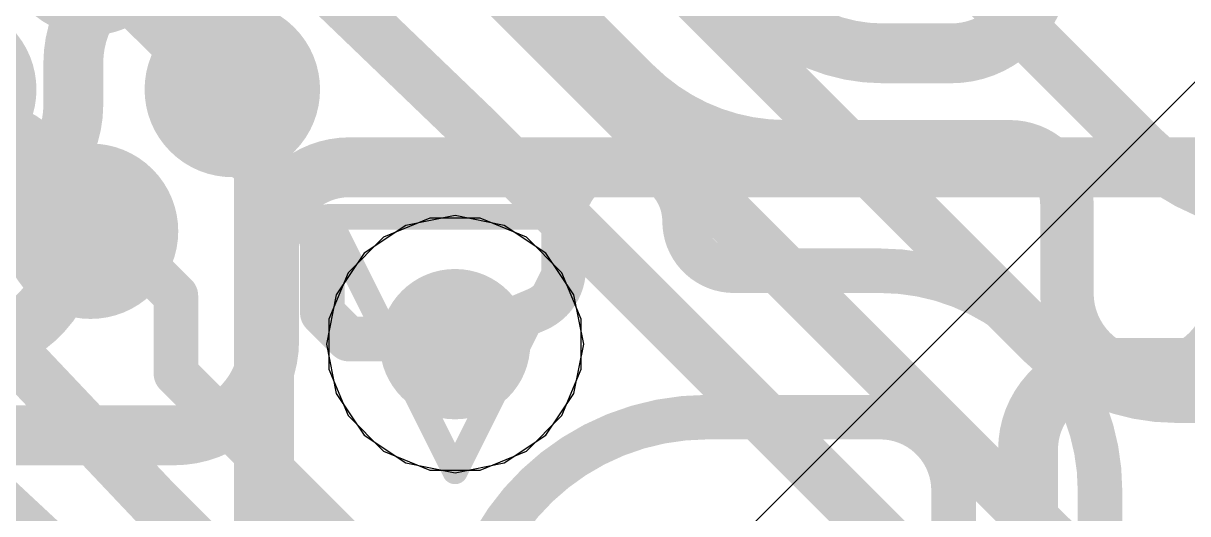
# Model space of a CAD drawing. Header units: inches. Extents: x -6 to 283, y -12 to 154.
# Drawn here: x 60.921 to 63.243, y 4.742 to 5.721 of the extents above; entities that cross this region are included whole.
import ezdxf

# ---------------------------------------------------------------- set-up
doc = ezdxf.new("R2010")
doc.units = ezdxf.units.IN
for name, color, linetype in [('Bottom Layer', 5, 'Continuous'), ('Drill Drawing', 1, 'Continuous'), ('GND-1', 16, 'Continuous'), ('GND-2', 90, 'Continuous'), ('GND-3', 216, 'Continuous'), ('GND-4', 54, 'Continuous'), ('PWR-1', 156, 'Continuous'), ('PWR-2', 130, 'Continuous'), ('Signal L1', 76, 'Continuous'), ('Signal L2', 6, 'Continuous'), ('Top Layer', 1, 'Continuous'), ('Top Paste', 8, 'Continuous'), ('Top Solder', 216, 'Continuous'), ('Via Holes', 16, 'Continuous')]:
    doc.layers.add(name, color=color, linetype=linetype)

# ---------------------------------------------------------------- blocks, each defined once
blk = doc.blocks.new('BGA_565_15_5_14_4__57')
at = {"layer": 'Top Layer'}
h = blk.add_hatch(color=1, dxfattribs=at)
edge = h.paths.add_edge_path()
edge.add_arc((-3, 6.8), 0.125, 0, 360)
h = blk.add_hatch(color=1, dxfattribs=at)
edge = h.paths.add_edge_path()
edge.add_arc((-2.6, 6.8), 0.125, 0, 360)
at = {"layer": 'Top Paste'}
h = blk.add_hatch(color=8, dxfattribs=at)
edge = h.paths.add_edge_path()
edge.add_arc((-3, 6.8), 0.125, 0, 360)
h = blk.add_hatch(color=8, dxfattribs=at)
edge = h.paths.add_edge_path()
edge.add_arc((-2.6, 6.8), 0.125, 0, 360)
at = {"layer": 'Top Solder'}
h = blk.add_hatch(color=216, dxfattribs=at)
edge = h.paths.add_edge_path()
edge.add_arc((-3, 6.8), 0.175, 0, 360)
h = blk.add_hatch(color=216, dxfattribs=at)
edge = h.paths.add_edge_path()
edge.add_arc((-2.6, 6.8), 0.175, 0, 360)
h = blk.add_hatch(color=216, dxfattribs=at)
edge = h.paths.add_edge_path()
edge.add_arc((-3, 6.4), 0.175, 0, 360)
h = blk.add_hatch(color=216, dxfattribs=at)
edge = h.paths.add_edge_path()
edge.add_arc((-2.6, 6.4), 0.175, 0, 360)

msp = doc.modelspace()

# ---------------------------------------------------------------- hatches: boundary and pattern name
at = {"layer": 'Bottom Layer'}
h = msp.add_hatch(color=5, dxfattribs=at)
edge = h.paths.add_edge_path()
edge.add_arc((61.7818, 5.0807), 0.15, 0, 360)
at = {"layer": 'GND-1'}
h = msp.add_hatch(color=16, dxfattribs=at)
edge = h.paths.add_edge_path()
edge.add_arc((61.7818, 5.0807), 0.15, 0, 360)
at = {"layer": 'GND-2'}
h = msp.add_hatch(color=90, dxfattribs=at)
edge = h.paths.add_edge_path()
edge.add_arc((61.7818, 5.0807), 0.15, 0, 360)
at = {"layer": 'GND-3'}
h = msp.add_hatch(color=216, dxfattribs=at)
edge = h.paths.add_edge_path()
edge.add_arc((61.7818, 5.0807), 0.15, 0, 360)
at = {"layer": 'GND-4'}
h = msp.add_hatch(color=54, dxfattribs=at)
edge = h.paths.add_edge_path()
edge.add_arc((61.7818, 5.0807), 0.15, 0, 360)
at = {"layer": 'PWR-1'}
h = msp.add_hatch(color=156, dxfattribs=at)
edge = h.paths.add_edge_path()
edge.add_arc((61.7818, 5.0807), 0.15, 0, 360)
at = {"layer": 'PWR-2'}
h = msp.add_hatch(color=130, dxfattribs=at)
edge = h.paths.add_edge_path()
edge.add_arc((61.7818, 5.0807), 0.15, 0, 360)
at = {"layer": 'Signal L1'}
h = msp.add_hatch(color=76, dxfattribs=at)
edge = h.paths.add_edge_path()
edge.add_arc((61.7818, 5.0807), 0.15, 0, 360)
at = {"layer": 'Signal L2'}
h = msp.add_hatch(color=6, dxfattribs=at)
edge = h.paths.add_edge_path()
edge.add_arc((61.7818, 5.0807), 0.15, 0, 360)
at = {"layer": 'Top Layer'}
msp.add_hatch(color=1, dxfattribs=at).paths.add_polyline_path([(61.4769, 5.4009), (61.2973, 5.5805), (61.2344, 5.5177), (61.414, 5.3381)])
h = msp.add_hatch(color=1, dxfattribs=at)
edge = h.paths.add_edge_path()
edge.add_arc((61.7818, 5.0807), 0.15, 0, 360)
at = {"layer": 'Via Holes'}
h = msp.add_hatch(color=7, dxfattribs=at)
edge = h.paths.add_edge_path()
edge.add_arc((61.7818, 5.0807), 0.075, 0, 360)

# ---------------------------------------------------------------- linework, layer by layer
at = {"layer": 'Bottom Layer'}
for points in [[(60.8425, 6.8971, 0.1067, 0.1067, 0), (62.1404, 5.5992, 0.1067, 0.1067, 0)], [(62.4419, 5.4746, 0.1067, 0.1067, -0.199416), (62.1404, 5.5992, 0.1067, 0.1067, 0)], [(62.4419, 5.4746, 0.1067, 0.1067, 0), (62.8881, 5.4746, 0.1067, 0.1067, 0)], [(62.8881, 5.4746, 0.1067, 0.1067, -0.414214), (63.0023, 5.3604, 0.1067, 0.1067, 0)], [(63.0023, 5.1823, 0.1067, 0.1067, 0), (63.0023, 5.3604, 0.1067, 0.1067, 0)], [(63.3325, 5.1823, 0.1067, 0.1067, -1), (63.0023, 5.1823, 0.1067, 0.1067, 0)]]:
    msp.add_lwpolyline(points, format="xyseb", dxfattribs=at)
for points in [[(62.1137, 5.5992, 0.0533, 0.0533, 1), (62.1671, 5.5992, 0.0533, 0.0533, 1)], [(62.1137, 5.5992, 0.0533, 0.0533, 1), (62.1671, 5.5992, 0.0533, 0.0533, 1)], [(62.4152, 5.4746, 0.0533, 0.0533, 1), (62.4685, 5.4746, 0.0533, 0.0533, 1)], [(62.4152, 5.4746, 0.0533, 0.0533, 1), (62.4685, 5.4746, 0.0533, 0.0533, 1)], [(62.8614, 5.4746, 0.0533, 0.0533, 1), (62.9148, 5.4746, 0.0533, 0.0533, 1)], [(62.8614, 5.4746, 0.0533, 0.0533, 1), (62.9148, 5.4746, 0.0533, 0.0533, 1)], [(62.9756, 5.3604, 0.0533, 0.0533, 1), (63.029, 5.3604, 0.0533, 0.0533, 1)], [(62.9756, 5.3604, 0.0533, 0.0533, 1), (63.029, 5.3604, 0.0533, 0.0533, 1)], [(62.9756, 5.1823, 0.0533, 0.0533, 1), (63.029, 5.1823, 0.0533, 0.0533, 1)], [(62.9756, 5.1823, 0.0533, 0.0533, 1), (63.029, 5.1823, 0.0533, 0.0533, 1)]]:
    msp.add_lwpolyline(points, format="xyseb", close=True, dxfattribs=at)
at = {"layer": 'Drill Drawing'}
for points in [[(61.5278, 5.3347, 0.0508, 0.0508, 0), (62.0358, 5.3347, 0.0508, 0.0508, 0)], [(61.5278, 5.3347, 0.0508, 0.0508, 0), (61.7818, 4.8267, 0.0508, 0.0508, 0)], [(61.7818, 4.8267, 0.0508, 0.0508, 0), (62.0358, 5.3347, 0.0508, 0.0508, 0)]]:
    msp.add_lwpolyline(points, format="xyseb", dxfattribs=at)
for points in [[(61.5151, 5.3347, 0.0254, 0.0254, 1), (61.5405, 5.3347, 0.0254, 0.0254, 1)], [(61.5151, 5.3347, 0.0254, 0.0254, 1), (61.5405, 5.3347, 0.0254, 0.0254, 1)], [(62.0231, 5.3347, 0.0254, 0.0254, 1), (62.0485, 5.3347, 0.0254, 0.0254, 1)], [(62.0231, 5.3347, 0.0254, 0.0254, 1), (62.0485, 5.3347, 0.0254, 0.0254, 1)], [(61.7691, 4.8267, 0.0254, 0.0254, 1), (61.7945, 4.8267, 0.0254, 0.0254, 1)], [(61.7691, 4.8267, 0.0254, 0.0254, 1), (61.7945, 4.8267, 0.0254, 0.0254, 1)]]:
    msp.add_lwpolyline(points, format="xyseb", close=True, dxfattribs=at)
at = {"layer": 'GND-1'}
for p, q in [((61.7318, 5.3323), (61.6393, 5.294)), ((61.8319, 5.3323), (61.7318, 5.3323)), ((61.9244, 5.294), (61.8319, 5.3323)), ((61.6393, 5.294), (61.5685, 5.2232)), ((61.9951, 5.2232), (61.9244, 5.294)), ((61.5685, 5.2232), (61.5302, 5.1307)), ((62.0334, 5.1307), (61.9951, 5.2232)), ((61.5302, 5.1307), (61.5302, 5.0307)), ((62.0334, 5.0307), (62.0334, 5.1307)), ((61.5302, 5.0307), (61.5685, 4.9382)), ((61.9951, 4.9382), (62.0334, 5.0307)), ((61.5685, 4.9382), (61.6393, 4.8674)), ((61.9244, 4.8674), (61.9951, 4.9382)), ((61.6393, 4.8674), (61.7318, 4.8291)), ((61.8319, 4.8291), (61.9244, 4.8674)), ((61.7318, 4.8291), (61.8319, 4.8291))]:
    msp.add_line(p, q, dxfattribs=at)
at = {"layer": 'GND-2'}
for p, q in [((61.7318, 5.3323), (61.6393, 5.294)), ((61.8319, 5.3323), (61.7318, 5.3323)), ((61.9244, 5.294), (61.8319, 5.3323)), ((61.6393, 5.294), (61.5685, 5.2232)), ((61.9951, 5.2232), (61.9244, 5.294)), ((61.5685, 5.2232), (61.5302, 5.1307)), ((62.0334, 5.1307), (61.9951, 5.2232)), ((61.5302, 5.1307), (61.5302, 5.0307)), ((62.0334, 5.0307), (62.0334, 5.1307)), ((61.5302, 5.0307), (61.5685, 4.9382)), ((61.9951, 4.9382), (62.0334, 5.0307)), ((61.5685, 4.9382), (61.6393, 4.8674)), ((61.9244, 4.8674), (61.9951, 4.9382)), ((61.6393, 4.8674), (61.7318, 4.8291)), ((61.8319, 4.8291), (61.9244, 4.8674)), ((61.7318, 4.8291), (61.8319, 4.8291))]:
    msp.add_line(p, q, dxfattribs=at)
at = {"layer": 'GND-3'}
for p, q in [((61.7318, 5.3323), (61.6393, 5.294)), ((61.8319, 5.3323), (61.7318, 5.3323)), ((61.9244, 5.294), (61.8319, 5.3323)), ((61.6393, 5.294), (61.5685, 5.2232)), ((61.9951, 5.2232), (61.9244, 5.294)), ((61.5685, 5.2232), (61.5302, 5.1307)), ((62.0334, 5.1307), (61.9951, 5.2232)), ((61.5302, 5.1307), (61.5302, 5.0307)), ((62.0334, 5.0307), (62.0334, 5.1307)), ((61.5302, 5.0307), (61.5685, 4.9382)), ((61.9951, 4.9382), (62.0334, 5.0307)), ((61.5685, 4.9382), (61.6393, 4.8674)), ((61.9244, 4.8674), (61.9951, 4.9382)), ((61.6393, 4.8674), (61.7318, 4.8291)), ((61.8319, 4.8291), (61.9244, 4.8674)), ((61.7318, 4.8291), (61.8319, 4.8291))]:
    msp.add_line(p, q, dxfattribs=at)
at = {"layer": 'GND-4'}
for p, q in [((61.7318, 5.3323), (61.6393, 5.294)), ((61.8319, 5.3323), (61.7318, 5.3323)), ((61.9244, 5.294), (61.8319, 5.3323)), ((61.6393, 5.294), (61.5685, 5.2232)), ((61.9951, 5.2232), (61.9244, 5.294)), ((61.5685, 5.2232), (61.5302, 5.1307)), ((62.0334, 5.1307), (61.9951, 5.2232)), ((61.5302, 5.1307), (61.5302, 5.0307)), ((62.0334, 5.0307), (62.0334, 5.1307)), ((61.5302, 5.0307), (61.5685, 4.9382)), ((61.9951, 4.9382), (62.0334, 5.0307)), ((61.5685, 4.9382), (61.6393, 4.8674)), ((61.9244, 4.8674), (61.9951, 4.9382)), ((61.6393, 4.8674), (61.7318, 4.8291)), ((61.8319, 4.8291), (61.9244, 4.8674)), ((61.7318, 4.8291), (61.8319, 4.8291))]:
    msp.add_line(p, q, dxfattribs=at)
at = {"layer": 'PWR-1'}
for p, q in [((61.7818, 5.3372), (61.6837, 5.3177)), ((61.88, 5.3177), (61.7818, 5.3372)), ((61.6837, 5.3177), (61.6004, 5.2621)), ((61.9632, 5.2621), (61.88, 5.3177)), ((61.6004, 5.2621), (61.5448, 5.1789)), ((62.0188, 5.1789), (61.9632, 5.2621)), ((61.5448, 5.1789), (61.5253, 5.0807)), ((62.0384, 5.0807), (62.0188, 5.1789)), ((61.5253, 5.0807), (61.5448, 4.9825)), ((62.0188, 4.9825), (62.0384, 5.0807)), ((61.5448, 4.9825), (61.6004, 4.8993)), ((61.9632, 4.8993), (62.0188, 4.9825)), ((61.6004, 4.8993), (61.6837, 4.8437)), ((61.88, 4.8437), (61.9632, 4.8993)), ((61.6837, 4.8437), (61.7818, 4.8242)), ((61.7818, 4.8242), (61.88, 4.8437))]:
    msp.add_line(p, q, dxfattribs=at)
at = {"layer": 'PWR-2'}
for p, q in [((61.7818, 5.3372), (61.6837, 5.3177)), ((61.88, 5.3177), (61.7818, 5.3372)), ((61.6837, 5.3177), (61.6004, 5.2621)), ((61.9632, 5.2621), (61.88, 5.3177)), ((61.6004, 5.2621), (61.5448, 5.1789)), ((62.0188, 5.1789), (61.9632, 5.2621)), ((61.5448, 5.1789), (61.5253, 5.0807)), ((62.0384, 5.0807), (62.0188, 5.1789)), ((61.5253, 5.0807), (61.5448, 4.9825)), ((62.0188, 4.9825), (62.0384, 5.0807)), ((61.5448, 4.9825), (61.6004, 4.8993)), ((61.9632, 4.8993), (62.0188, 4.9825)), ((61.6004, 4.8993), (61.6837, 4.8437)), ((61.88, 4.8437), (61.9632, 4.8993)), ((61.6837, 4.8437), (61.7818, 4.8242)), ((61.7818, 4.8242), (61.88, 4.8437))]:
    msp.add_line(p, q, dxfattribs=at)
at = {"layer": 'Signal L1'}
for points in [[(61.6262, 6.5321, 0.1194, 0.1194, 0), (62.4003, 5.7579, 0.1194, 0.1194, 0)], [(60.9999, 5.9189, 0.1194, 0.1194, 0), (61.3269, 5.5919, 0.1194, 0.1194, 0)], [(62.948, 5.8374, 0.1194, 0.1194, -0.414214), (62.7716, 5.661, 0.1194, 0.1194, 0)], [(62.4005, 5.7577, 0.1194, 0.1194, -0.000234), (62.4003, 5.7579, 0.1194, 0.1194, 0)], [(62.6344, 5.661, 0.1194, 0.1194, -0.198669), (62.4005, 5.7577, 0.1194, 0.1194, 0)], [(62.6344, 5.661, 0.1194, 0.1194, 0), (62.7716, 5.661, 0.1194, 0.1194, 0)], [(61.3269, 5.5919, 0.1194, 0.1194, -0.197808), (61.4008, 5.4145, 0.1194, 0.1194, 0)], [(60.7999, 5.5183, 0.1194, 0.1194, -0.414214), (61.0184, 5.2997, 0.1194, 0.1194, 0)], [(61.9986, 5.3329, 0.0889, 0.0889, -0.97154), (62.2397, 5.3259, 0.0889, 0.0889, 0)], [(61.4008, 4.3759, 0.1194, 0.1194, 0), (61.4008, 5.4145, 0.1194, 0.1194, 0)], [(61.9984, 5.2311, 0.0889, 0.0889, 0), (61.9984, 5.3329, 0.0889, 0.0889, 0)], [(61.9984, 5.3329, 0.0889, 0.0889, 0), (61.9986, 5.3329, 0.0889, 0.0889, 0)], [(62.3385, 5.2272, 0.0889, 0.0889, -0.414214), (62.2397, 5.3259, 0.0889, 0.0889, 0)], [(61.0184, 5.2997, 0.1194, 0.1194, -0.414214), (60.7907, 5.072, 0.1194, 0.1194, 0)], [(61.9984, 5.2311, 0.0889, 0.0889, -0.301505), (61.9441, 5.1492, 0.0889, 0.0889, 0)], [(62.3385, 5.2272, 0.0889, 0.0889, 0), (62.6301, 5.2272, 0.0889, 0.0889, 0)], [(62.6301, 5.2272, 0.0889, 0.0889, -0.414214), (63.0683, 4.789, 0.0889, 0.0889, 0)], [(61.7818, 5.0807, 0.0889, 0.0889, 0), (61.9441, 5.1492, 0.0889, 0.0889, 0)], [(61.7818, 5.0807, 0.0889, 0.0889, 0), (61.7899, 5.0506, 0.0889, 0.0889, 0)], [(61.8083, 4.558, 0.0889, 0.0889, -0.347929), (62.2846, 4.9351, 0.0889, 0.0889, 0)], [(62.2846, 4.9351, 0.0889, 0.0889, 0), (62.6301, 4.9351, 0.0889, 0.0889, 0)], [(62.6301, 4.9351, 0.0889, 0.0889, -0.414214), (62.7762, 4.789, 0.0889, 0.0889, 0)], [(62.7762, 4.6735, 0.0889, 0.0889, 0), (62.7762, 4.789, 0.0889, 0.0889, 0)], [(63.0683, 4.6735, 0.0889, 0.0889, 0), (63.0683, 4.789, 0.0889, 0.0889, 0)]]:
    msp.add_lwpolyline(points, format="xyseb", dxfattribs=at)
for points in [[(62.3705, 5.7579, 0.0597, 0.0597, 1), (62.4302, 5.7579, 0.0597, 0.0597, 1)], [(62.3705, 5.7579, 0.0597, 0.0597, 1), (62.4302, 5.7579, 0.0597, 0.0597, 1)], [(62.3707, 5.7577, 0.0597, 0.0597, 1), (62.4304, 5.7577, 0.0597, 0.0597, 1)], [(62.3707, 5.7577, 0.0597, 0.0597, 1), (62.4304, 5.7577, 0.0597, 0.0597, 1)], [(62.6046, 5.661, 0.0597, 0.0597, 1), (62.6643, 5.661, 0.0597, 0.0597, 1)], [(62.6046, 5.661, 0.0597, 0.0597, 1), (62.6643, 5.661, 0.0597, 0.0597, 1)], [(62.7417, 5.661, 0.0597, 0.0597, 1), (62.8014, 5.661, 0.0597, 0.0597, 1)], [(62.7417, 5.661, 0.0597, 0.0597, 1), (62.8014, 5.661, 0.0597, 0.0597, 1)], [(61.2971, 5.5919, 0.0597, 0.0597, 1), (61.3568, 5.5919, 0.0597, 0.0597, 1)], [(61.2971, 5.5919, 0.0597, 0.0597, 1), (61.3568, 5.5919, 0.0597, 0.0597, 1)], [(61.371, 5.4145, 0.0597, 0.0597, 1), (61.4307, 5.4145, 0.0597, 0.0597, 1)], [(61.371, 5.4145, 0.0597, 0.0597, 1), (61.4307, 5.4145, 0.0597, 0.0597, 1)], [(61.9762, 5.3329, 0.0445, 0.0445, 1), (62.0207, 5.3329, 0.0445, 0.0445, 1)], [(61.9762, 5.3329, 0.0445, 0.0445, 1), (62.0207, 5.3329, 0.0445, 0.0445, 1)], [(61.9764, 5.3329, 0.0445, 0.0445, 1), (62.0209, 5.3329, 0.0445, 0.0445, 1)], [(61.9764, 5.3329, 0.0445, 0.0445, 1), (62.0209, 5.3329, 0.0445, 0.0445, 1)], [(62.2175, 5.3259, 0.0445, 0.0445, 1), (62.262, 5.3259, 0.0445, 0.0445, 1)], [(62.2175, 5.3259, 0.0445, 0.0445, 1), (62.262, 5.3259, 0.0445, 0.0445, 1)], [(60.9885, 5.2997, 0.0597, 0.0597, 1), (61.0482, 5.2997, 0.0597, 0.0597, 1)], [(60.9885, 5.2997, 0.0597, 0.0597, 1), (61.0482, 5.2997, 0.0597, 0.0597, 1)], [(61.9762, 5.2311, 0.0445, 0.0445, 1), (62.0207, 5.2311, 0.0445, 0.0445, 1)], [(61.9762, 5.2311, 0.0445, 0.0445, 1), (62.0207, 5.2311, 0.0445, 0.0445, 1)], [(62.3163, 5.2272, 0.0445, 0.0445, 1), (62.3607, 5.2272, 0.0445, 0.0445, 1)], [(62.3163, 5.2272, 0.0445, 0.0445, 1), (62.3607, 5.2272, 0.0445, 0.0445, 1)], [(62.6079, 5.2272, 0.0445, 0.0445, 1), (62.6523, 5.2272, 0.0445, 0.0445, 1)], [(62.6079, 5.2272, 0.0445, 0.0445, 1), (62.6523, 5.2272, 0.0445, 0.0445, 1)], [(61.9219, 5.1492, 0.0445, 0.0445, 1), (61.9663, 5.1492, 0.0445, 0.0445, 1)], [(61.9219, 5.1492, 0.0445, 0.0445, 1), (61.9663, 5.1492, 0.0445, 0.0445, 1)], [(61.7596, 5.0807, 0.0445, 0.0445, 1), (61.8041, 5.0807, 0.0445, 0.0445, 1)], [(61.7596, 5.0807, 0.0445, 0.0445, 1), (61.8041, 5.0807, 0.0445, 0.0445, 1)], [(61.7677, 5.0506, 0.0445, 0.0445, 1), (61.8121, 5.0506, 0.0445, 0.0445, 1)], [(62.2624, 4.9351, 0.0445, 0.0445, 1), (62.3068, 4.9351, 0.0445, 0.0445, 1)], [(62.2624, 4.9351, 0.0445, 0.0445, 1), (62.3068, 4.9351, 0.0445, 0.0445, 1)], [(62.6079, 4.9351, 0.0445, 0.0445, 1), (62.6523, 4.9351, 0.0445, 0.0445, 1)], [(62.6079, 4.9351, 0.0445, 0.0445, 1), (62.6523, 4.9351, 0.0445, 0.0445, 1)], [(62.7539, 4.789, 0.0445, 0.0445, 1), (62.7984, 4.789, 0.0445, 0.0445, 1)], [(62.7539, 4.789, 0.0445, 0.0445, 1), (62.7984, 4.789, 0.0445, 0.0445, 1)], [(63.046, 4.789, 0.0445, 0.0445, 1), (63.0905, 4.789, 0.0445, 0.0445, 1)], [(63.046, 4.789, 0.0445, 0.0445, 1), (63.0905, 4.789, 0.0445, 0.0445, 1)]]:
    msp.add_lwpolyline(points, format="xyseb", close=True, dxfattribs=at)
at = {"layer": 'Signal L2'}
for points in [[(61.0204, 5.6417, 0.1194, 0.1194, -0.414214), (61.2337, 5.8551, 0.1194, 0.1194, 0)], [(61.0204, 5.5578, 0.1194, 0.1194, 0), (61.0204, 5.6417, 0.1194, 0.1194, 0)], [(61.0204, 5.5578, 0.1194, 0.1194, -0.998341), (60.6257, 5.5572, 0.1194, 0.1194, 0)], [(61.411, 5.2736, 0.1194, 0.1194, -0.414214), (61.571, 5.4337, 0.1194, 0.1194, 0)], [(61.571, 5.4337, 0.1194, 0.1194, 0), (67.6066, 5.4337, 0.1194, 0.1194, 0)], [(61.411, 5.0882, 0.1194, 0.1194, 0), (61.411, 5.2736, 0.1194, 0.1194, 0)], [(61.411, 5.0882, 0.1194, 0.1194, -0.414214), (61.2215, 4.8987, 0.1194, 0.1194, 0)], [(62.9248, 4.8704, 0.1194, 0.1194, -0.414214), (63.0878, 5.0333, 0.1194, 0.1194, 0)], [(63.0878, 5.0333, 0.1194, 0.1194, 0), (63.3369, 5.0333, 0.1194, 0.1194, 0)], [(60.1367, 4.8987, 0.1194, 0.1194, 0), (61.2215, 4.8987, 0.1194, 0.1194, 0)], [(62.9248, 3.9377, 0.1194, 0.1194, 0), (62.9248, 4.8704, 0.1194, 0.1194, 0)]]:
    msp.add_lwpolyline(points, format="xyseb", dxfattribs=at)
for points in [[(60.9905, 5.6417, 0.0597, 0.0597, 1), (61.0502, 5.6417, 0.0597, 0.0597, 1)], [(60.9905, 5.6417, 0.0597, 0.0597, 1), (61.0502, 5.6417, 0.0597, 0.0597, 1)], [(60.9905, 5.5578, 0.0597, 0.0597, 1), (61.0502, 5.5578, 0.0597, 0.0597, 1)], [(60.9905, 5.5578, 0.0597, 0.0597, 1), (61.0502, 5.5578, 0.0597, 0.0597, 1)], [(61.5412, 5.4337, 0.0597, 0.0597, 1), (61.6009, 5.4337, 0.0597, 0.0597, 1)], [(61.5412, 5.4337, 0.0597, 0.0597, 1), (61.6009, 5.4337, 0.0597, 0.0597, 1)], [(61.3812, 5.2736, 0.0597, 0.0597, 1), (61.4408, 5.2736, 0.0597, 0.0597, 1)], [(61.3812, 5.2736, 0.0597, 0.0597, 1), (61.4408, 5.2736, 0.0597, 0.0597, 1)], [(61.3812, 5.0882, 0.0597, 0.0597, 1), (61.4408, 5.0882, 0.0597, 0.0597, 1)], [(61.3812, 5.0882, 0.0597, 0.0597, 1), (61.4408, 5.0882, 0.0597, 0.0597, 1)], [(63.0579, 5.0333, 0.0597, 0.0597, 1), (63.1176, 5.0333, 0.0597, 0.0597, 1)], [(63.0579, 5.0333, 0.0597, 0.0597, 1), (63.1176, 5.0333, 0.0597, 0.0597, 1)], [(61.1916, 4.8987, 0.0597, 0.0597, 1), (61.2513, 4.8987, 0.0597, 0.0597, 1)], [(61.1916, 4.8987, 0.0597, 0.0597, 1), (61.2513, 4.8987, 0.0597, 0.0597, 1)], [(62.895, 4.8704, 0.0597, 0.0597, 1), (62.9547, 4.8704, 0.0597, 0.0597, 1)], [(62.895, 4.8704, 0.0597, 0.0597, 1), (62.9547, 4.8704, 0.0597, 0.0597, 1)]]:
    msp.add_lwpolyline(points, format="xyseb", close=True, dxfattribs=at)
at = {"layer": 'Top Layer'}
msp.add_line((66.3923, 8.7386), (54.1882, -3.4655), dxfattribs=at)
for points in [[(62.1861, 6.4375, 0.1067, 0.1067, 0), (63.1533, 5.4703, 0.1067, 0.1067, 0)], [(61.9033, 6.1353, 0.1067, 0.1067, 0), (62.9501, 5.0885, 0.1067, 0.1067, 0)], [(61.7007, 5.9632, 0.1067, 0.1067, 0), (62.9664, 4.6975, 0.1067, 0.1067, 0)], [(61.5307, 5.7898, 0.1067, 0.1067, 0), (61.8174, 5.5141, 0.1067, 0.1067, 0)], [(61.3376, 5.5889, 0.0889, 0.0889, 0), (61.3684, 5.5581, 0.0889, 0.0889, 0)], [(61.8174, 5.5141, 0.1067, 0.1067, 0), (62.1043, 5.2272, 0.1067, 0.1067, 0)], [(63.1533, 5.4703, 0.1067, 0.1067, 0), (63.1535, 5.4701, 0.1067, 0.1067, 0)], [(63.1533, 5.4703, 0.1067, 0.1067, 0), (63.1533, 5.4703, 0.1067, 0.1067, 0)], [(63.1535, 5.4701, 0.1067, 0.1067, -0.000142), (63.1533, 5.4703, 0.1067, 0.1067, 0)], [(63.4227, 5.3587, 0.1067, 0.1067, -0.198765), (63.1535, 5.4701, 0.1067, 0.1067, 0)], [(61.3684, 5.4469, 0.0889, 0.0889, 0), (61.5171, 5.2982, 0.0889, 0.0889, 0)], [(61.0547, 5.3061, 0.0889, 0.0889, 0), (61.0961, 5.3061, 0.0889, 0.0889, 0)], [(61.0961, 5.3061, 0.0889, 0.0889, 0), (61.225, 5.1772, 0.0889, 0.0889, 0)], [(61.5171, 5.143, 0.0889, 0.0889, 0), (61.5171, 5.2982, 0.0889, 0.0889, 0)], [(62.1043, 5.2272, 0.1067, 0.1067, 0), (62.6448, 4.6867, 0.1067, 0.1067, 0)], [(61.225, 5.022, 0.0889, 0.0889, 0), (61.225, 5.1772, 0.0889, 0.0889, 0)], [(61.5171, 5.143, 0.0889, 0.0889, 0), (61.5692, 5.091, 0.0889, 0.0889, 0)], [(60.8524, 5.1145, 0.1067, 0.1067, 0), (61.1865, 4.7616, 0.1067, 0.1067, 0)], [(61.5692, 5.091, 0.0889, 0.0889, 0), (61.7716, 5.091, 0.0889, 0.0889, 0)], [(61.7716, 5.091, 0.0889, 0.0889, 0), (61.7818, 5.0807, 0.0889, 0.0889, 0)], [(62.9502, 5.0884, 0.1067, 0.1067, -0.000142), (62.9501, 5.0885, 0.1067, 0.1067, 0)], [(63.2195, 4.9769, 0.1067, 0.1067, -0.198764), (62.9502, 5.0884, 0.1067, 0.1067, 0)], [(61.225, 5.022, 0.0889, 0.0889, 0), (61.7818, 4.4652, 0.0889, 0.0889, 0)], [(63.2195, 4.9769, 0.1067, 0.1067, 0), (63.8017, 4.9769, 0.1067, 0.1067, 0)], [(60.6791, 4.9442, 0.1067, 0.1067, 0), (61.0072, 4.6383, 0.1067, 0.1067, 0)], [(61.1865, 4.7616, 0.1067, 0.1067, 0), (61.2862, 4.6619, 0.1067, 0.1067, 0)], [(63.1605, 4.6171, 0.1067, 0.1067, -0.198886), (62.9664, 4.6975, 0.1067, 0.1067, 0)]]:
    msp.add_lwpolyline(points, format="xyseb", dxfattribs=at)
for points in [[(61.3153, 5.5889, 0.0445, 0.0445, 1), (61.3598, 5.5889, 0.0445, 0.0445, 1)], [(61.3462, 5.5581, 0.0445, 0.0445, 1), (61.3906, 5.5581, 0.0445, 0.0445, 1)], [(61.7907, 5.5141, 0.0533, 0.0533, 1), (61.8441, 5.5141, 0.0533, 0.0533, 1)], [(61.7907, 5.5141, 0.0533, 0.0533, 1), (61.8441, 5.5141, 0.0533, 0.0533, 1)], [(63.1266, 5.4703, 0.0533, 0.0533, 1), (63.18, 5.4703, 0.0533, 0.0533, 1)], [(63.1266, 5.4703, 0.0533, 0.0533, 1), (63.18, 5.4703, 0.0533, 0.0533, 1)], [(63.1266, 5.4703, 0.0533, 0.0533, 1), (63.18, 5.4703, 0.0533, 0.0533, 1)], [(63.1266, 5.4703, 0.0533, 0.0533, 1), (63.18, 5.4703, 0.0533, 0.0533, 1)], [(63.1266, 5.4703, 0.0533, 0.0533, 1), (63.18, 5.4703, 0.0533, 0.0533, 1)], [(63.1268, 5.4701, 0.0533, 0.0533, 1), (63.1801, 5.4701, 0.0533, 0.0533, 1)], [(63.1268, 5.4701, 0.0533, 0.0533, 1), (63.1801, 5.4701, 0.0533, 0.0533, 1)], [(63.1268, 5.4701, 0.0533, 0.0533, 1), (63.1801, 5.4701, 0.0533, 0.0533, 1)], [(61.3462, 5.4469, 0.0445, 0.0445, 1), (61.3906, 5.4469, 0.0445, 0.0445, 1)], [(61.0325, 5.3061, 0.0445, 0.0445, 1), (61.0769, 5.3061, 0.0445, 0.0445, 1)], [(61.0739, 5.3061, 0.0445, 0.0445, 1), (61.1184, 5.3061, 0.0445, 0.0445, 1)], [(61.0739, 5.3061, 0.0445, 0.0445, 1), (61.1184, 5.3061, 0.0445, 0.0445, 1)], [(61.4949, 5.2982, 0.0445, 0.0445, 1), (61.5393, 5.2982, 0.0445, 0.0445, 1)], [(61.4949, 5.2982, 0.0445, 0.0445, 1), (61.5393, 5.2982, 0.0445, 0.0445, 1)], [(62.0777, 5.2272, 0.0533, 0.0533, 1), (62.131, 5.2272, 0.0533, 0.0533, 1)], [(62.0777, 5.2272, 0.0533, 0.0533, 1), (62.131, 5.2272, 0.0533, 0.0533, 1)], [(61.2028, 5.1772, 0.0445, 0.0445, 1), (61.2472, 5.1772, 0.0445, 0.0445, 1)], [(61.2028, 5.1772, 0.0445, 0.0445, 1), (61.2472, 5.1772, 0.0445, 0.0445, 1)], [(61.4949, 5.143, 0.0445, 0.0445, 1), (61.5393, 5.143, 0.0445, 0.0445, 1)], [(61.4949, 5.143, 0.0445, 0.0445, 1), (61.5393, 5.143, 0.0445, 0.0445, 1)], [(61.5469, 5.091, 0.0445, 0.0445, 1), (61.5914, 5.091, 0.0445, 0.0445, 1)], [(61.5469, 5.091, 0.0445, 0.0445, 1), (61.5914, 5.091, 0.0445, 0.0445, 1)], [(61.7494, 5.091, 0.0445, 0.0445, 1), (61.7938, 5.091, 0.0445, 0.0445, 1)], [(61.7494, 5.091, 0.0445, 0.0445, 1), (61.7938, 5.091, 0.0445, 0.0445, 1)], [(62.9234, 5.0885, 0.0533, 0.0533, 1), (62.9767, 5.0885, 0.0533, 0.0533, 1)], [(62.9234, 5.0885, 0.0533, 0.0533, 1), (62.9767, 5.0885, 0.0533, 0.0533, 1)], [(62.9236, 5.0884, 0.0533, 0.0533, 1), (62.9769, 5.0884, 0.0533, 0.0533, 1)], [(62.9236, 5.0884, 0.0533, 0.0533, 1), (62.9769, 5.0884, 0.0533, 0.0533, 1)], [(61.7596, 5.0807, 0.0445, 0.0445, 1), (61.8041, 5.0807, 0.0445, 0.0445, 1)], [(61.2028, 5.022, 0.0445, 0.0445, 1), (61.2472, 5.022, 0.0445, 0.0445, 1)], [(61.2028, 5.022, 0.0445, 0.0445, 1), (61.2472, 5.022, 0.0445, 0.0445, 1)], [(63.1928, 4.9769, 0.0533, 0.0533, 1), (63.2462, 4.9769, 0.0533, 0.0533, 1)], [(63.1928, 4.9769, 0.0533, 0.0533, 1), (63.2462, 4.9769, 0.0533, 0.0533, 1)], [(61.1599, 4.7616, 0.0533, 0.0533, 1), (61.2132, 4.7616, 0.0533, 0.0533, 1)], [(61.1599, 4.7616, 0.0533, 0.0533, 1), (61.2132, 4.7616, 0.0533, 0.0533, 1)], [(62.9397, 4.6975, 0.0533, 0.0533, 1), (62.9931, 4.6975, 0.0533, 0.0533, 1)], [(62.9397, 4.6975, 0.0533, 0.0533, 1), (62.9931, 4.6975, 0.0533, 0.0533, 1)]]:
    msp.add_lwpolyline(points, format="xyseb", close=True, dxfattribs=at)

# ---------------------------------------------------------------- block references
at = {"rotation": 225}
msp.add_blockref('BGA_565_15_5_14_4__57', (54.4079, 8.2759), dxfattribs=at)

doc.saveas('drawing.dxf')
